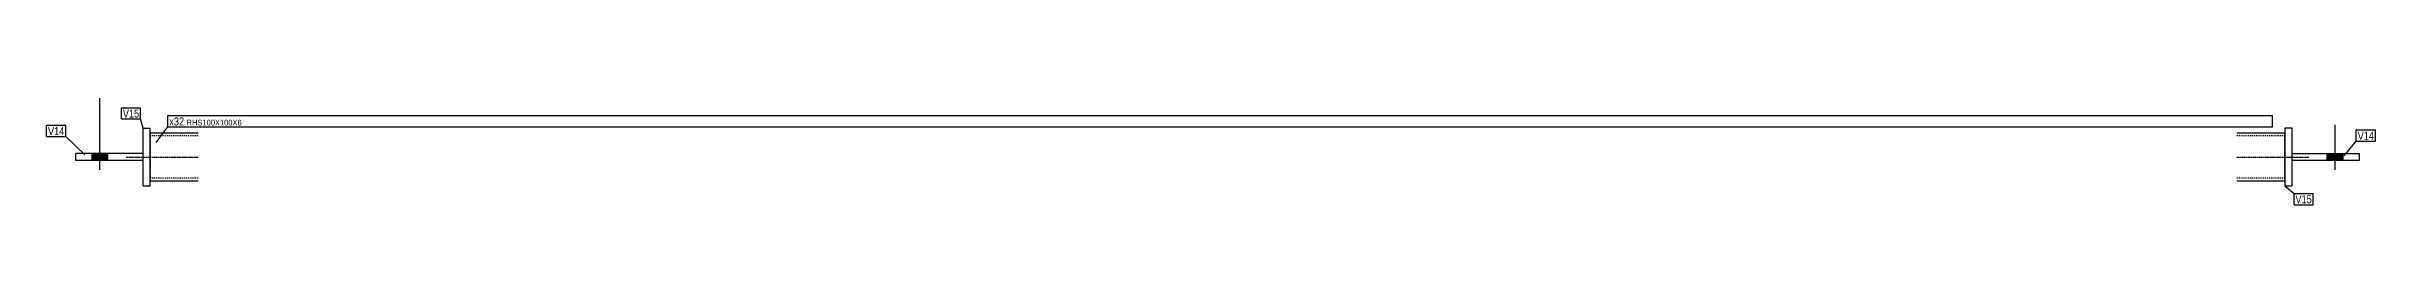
# Model space of a CAD drawing. Header units: millimetres. Extents: x 12 to 15235, y 12 to 372.
# Drawn here: x 12 to 4872, y 12 to 234 of the extents above; entities that cross this region are included whole.
import ezdxf

# ---------------------------------------------------------------- set-up
doc = ezdxf.new("R2010")
doc.units = ezdxf.units.MM
doc.linetypes.add('DXK_LINE_DOT2', pattern=[3.9198, 1.9599, -1.9599])
doc.linetypes.add('DXK_LINE_DOT3', pattern=[5.9187, 2.979, -0.9799, 0.9799, -0.9799])
doc.layers.add('STÅL', color=7, linetype='Continuous')
doc.layers.add('TEKST', color=7, linetype='Continuous')
doc.styles.add('Arial Narrow', font='ARIALN.TTF', dxfattribs={"height": 0.2})

msp = doc.modelspace()

# ---------------------------------------------------------------- hatches: boundary and pattern name
at = {"layer": 'STÅL', "linetype": 'Continuous'}
for points in [[(106.8, 103.8), (139.8, 103.8), (139.8, 118.8), (106.8, 118.8)], [(4771.8, 103.8), (4804.8, 103.8), (4804.8, 118.8), (4771.8, 118.8)]]:
    msp.add_hatch(color=96, dxfattribs=at).paths.add_polyline_path(points)

# ---------------------------------------------------------------- linework, layer by layer
at = {"layer": 'STÅL', "color": 96, "linetype": 'Continuous'}
for p, q in [((123.3, 84.8), (123.3, 233.8)), ((4788.3, 84.8), (4788.3, 178.8)), ((106.8, 103.8), (106.8, 118.8)), ((139.8, 103.8), (139.8, 118.8)), ((4771.8, 103.8), (4771.8, 118.8)), ((4804.8, 103.8), (4804.8, 118.8))]:
    msp.add_line(p, q, dxfattribs=at)
at = {"layer": 'STÅL', "color": 2, "linetype": 'Continuous'}
for p, q in [((213.3, 51.3), (213.3, 171.3)), ((213.3, 171.3), (228.3, 171.3)), ((228.3, 51.3), (228.3, 171.3)), ((328.3, 161.3), (228.3, 161.3)), ((4683.3, 161.3), (4583.3, 161.3)), ((4683.3, 171.3), (4683.3, 51.3)), ((4698.3, 171.3), (4683.3, 171.3)), ((4698.3, 51.3), (4698.3, 171.3)), ((73.3, 103.8), (73.3, 118.8)), ((213.3, 118.8), (73.3, 118.8)), ((213.3, 103.8), (73.3, 103.8)), ((4698.3, 118.8), (4838.3, 118.8)), ((4838.3, 103.8), (4698.3, 103.8)), ((4838.3, 118.8), (4838.3, 103.8)), ((213.3, 51.3), (228.3, 51.3)), ((328.3, 61.3), (228.3, 61.3)), ((4683.3, 61.3), (4583.3, 61.3)), ((4683.3, 51.3), (4698.3, 51.3))]:
    msp.add_line(p, q, dxfattribs=at)
at = {"layer": 'STÅL', "color": 7, "linetype": 'DXK_LINE_DOT2'}
for p, q in [((228.3, 161.3), (228.3, 62.2)), ((328.3, 155.3), (228.3, 155.3)), ((4683.3, 155.3), (4583.3, 155.3)), ((4683.3, 61.3), (4683.3, 161.3)), ((213.3, 103.8), (213.3, 118.8)), ((4698.3, 103.8), (4698.3, 118.8)), ((328.3, 67.3), (228.3, 67.3)), ((228.3, 62.2), (228.3, 61.3)), ((4683.3, 67.3), (4583.3, 67.3))]:
    msp.add_line(p, q, dxfattribs=at)
at = {"layer": 'STÅL', "color": 7, "linetype": 'DXK_LINE_DOT3'}
for p, q in [((178.3, 111.3), (328.3, 111.3)), ((4583.3, 111.3), (4733.3, 111.3))]:
    msp.add_line(p, q, dxfattribs=at)

# ---------------------------------------------------------------- wipeouts: each hides what was drawn before it
at = {"color": 0}
for points in [[(49.1, 157), (49.1, 174.5), (15, 174.5), (15, 157)], [(4869.3, 147.4), (4869.3, 164.9), (4835.2, 164.9), (4835.2, 147.4)]]:
    msp.add_wipeout(points, dxfattribs=at).dxf.layer = 'TEKST'

# ---------------------------------------------------------------- next in the draw order: wipeouts: each hides what was drawn before it
for points in [[(205.3, 193.7), (205.3, 211.2), (171.2, 211.2), (171.2, 193.7)], [(299, 177.2), (299, 194.7), (268.1, 194.7), (268.1, 177.2)], [(49.1, 157), (49.1, 174.5), (15, 174.5), (15, 157)], [(4869.3, 147.4), (4869.3, 164.9), (4835.2, 164.9), (4835.2, 147.4)], [(4739.5, 15), (4739.5, 32.5), (4705.4, 32.5), (4705.4, 15)]]:
    msp.add_wipeout(points, dxfattribs=at).dxf.layer = 'TEKST'

# ---------------------------------------------------------------- next in the draw order: linework, layer by layer
at = {"layer": 'TEKST', "color": 7, "linetype": 'Continuous'}
for p, q in [((12, 177.5), (52.1, 177.5)), ((12, 154), (12, 177.5)), ((12, 154), (52.1, 154)), ((52.1, 154), (52.1, 177.5)), ((92, 115.9), (52.1, 154)), ((4832.2, 167.9), (4872.3, 167.9)), ((4832.2, 144.4), (4832.2, 167.9)), ((4872.3, 144.4), (4872.3, 167.9)), ((4807.3, 113.7), (4832.2, 144.4)), ((4832.2, 144.4), (4872.3, 144.4))]:
    msp.add_line(p, q, dxfattribs=at)

# ---------------------------------------------------------------- next in the draw order: texts
at = {"layer": 'TEKST', "color": 3, "style": 'Arial Narrow'}
for p in [(15, 157), (4835.2, 147.4)]:
    msp.add_text('V14', height=16.7, dxfattribs=at).set_placement(p)

# ---------------------------------------------------------------- next in the draw order: wipeouts: each hides what was drawn before it
at = {"color": 0}
for points in [[(205.3, 193.7), (205.3, 211.2), (171.2, 211.2), (171.2, 193.7)], [(299, 177.2), (299, 194.7), (268.1, 194.7), (268.1, 177.2)], [(4739.5, 15), (4739.5, 32.5), (4705.4, 32.5), (4705.4, 15)]]:
    msp.add_wipeout(points, dxfattribs=at).dxf.layer = 'TEKST'

# ---------------------------------------------------------------- next in the draw order: linework, layer by layer
at = {"layer": 'TEKST', "color": 7, "linetype": 'Continuous'}
for p, q in [((168.2, 214.2), (208.3, 214.2)), ((168.2, 190.7), (168.2, 214.2)), ((208.3, 190.7), (208.3, 214.2)), ((265.1, 174.2), (265.1, 197.7)), ((168.2, 190.7), (208.3, 190.7)), ((213.3, 171.3), (208.3, 190.7)), ((240.7, 141.7), (265.1, 174.2)), ((4683.3, 51.3), (4702.4, 35.5)), ((4702.4, 35.5), (4742.5, 35.5)), ((4702.4, 12), (4702.4, 35.5)), ((4702.4, 12), (4742.5, 12)), ((4742.5, 12), (4742.5, 35.5))]:
    msp.add_line(p, q, dxfattribs=at)

# ---------------------------------------------------------------- next in the draw order: texts
at = {"layer": 'TEKST', "color": 3, "style": 'Arial Narrow'}
for p in [(171.2, 193.7), (4705.4, 15)]:
    msp.add_text('V15', height=16.7, dxfattribs=at).set_placement(p)

# ---------------------------------------------------------------- next in the draw order: wipeouts: each hides what was drawn before it
at = {"color": 0}
msp.add_wipeout([(4654.8, 177.2), (4654.8, 189.7), (304.3, 189.7), (304.3, 177.2)], dxfattribs=at).dxf.layer = 'TEKST'

# ---------------------------------------------------------------- next in the draw order: wipeouts: each hides what was drawn before it
msp.add_wipeout([(4654.8, 177.2), (4654.8, 189.7), (304.3, 189.7), (304.3, 177.2)], dxfattribs=at).dxf.layer = 'TEKST'

# ---------------------------------------------------------------- next in the draw order: linework, layer by layer
at = {"layer": 'TEKST', "color": 7, "linetype": 'Continuous'}
for p, q in [((265.1, 197.7), (4657.8, 197.7)), ((4657.8, 174.2), (4657.8, 197.7)), ((265.1, 174.2), (4657.8, 174.2))]:
    msp.add_line(p, q, dxfattribs=at)

# ---------------------------------------------------------------- next in the draw order: texts
at = {"layer": 'TEKST', "color": 3, "style": 'Arial Narrow'}
for s, height, p in [('x32', 16.7, (268.1, 177.2)), ('RHS100X100X6', 11.93, (304.3, 177.2))]:
    msp.add_text(s, height=height, dxfattribs=at).set_placement(p)

doc.saveas('drawing.dxf')
